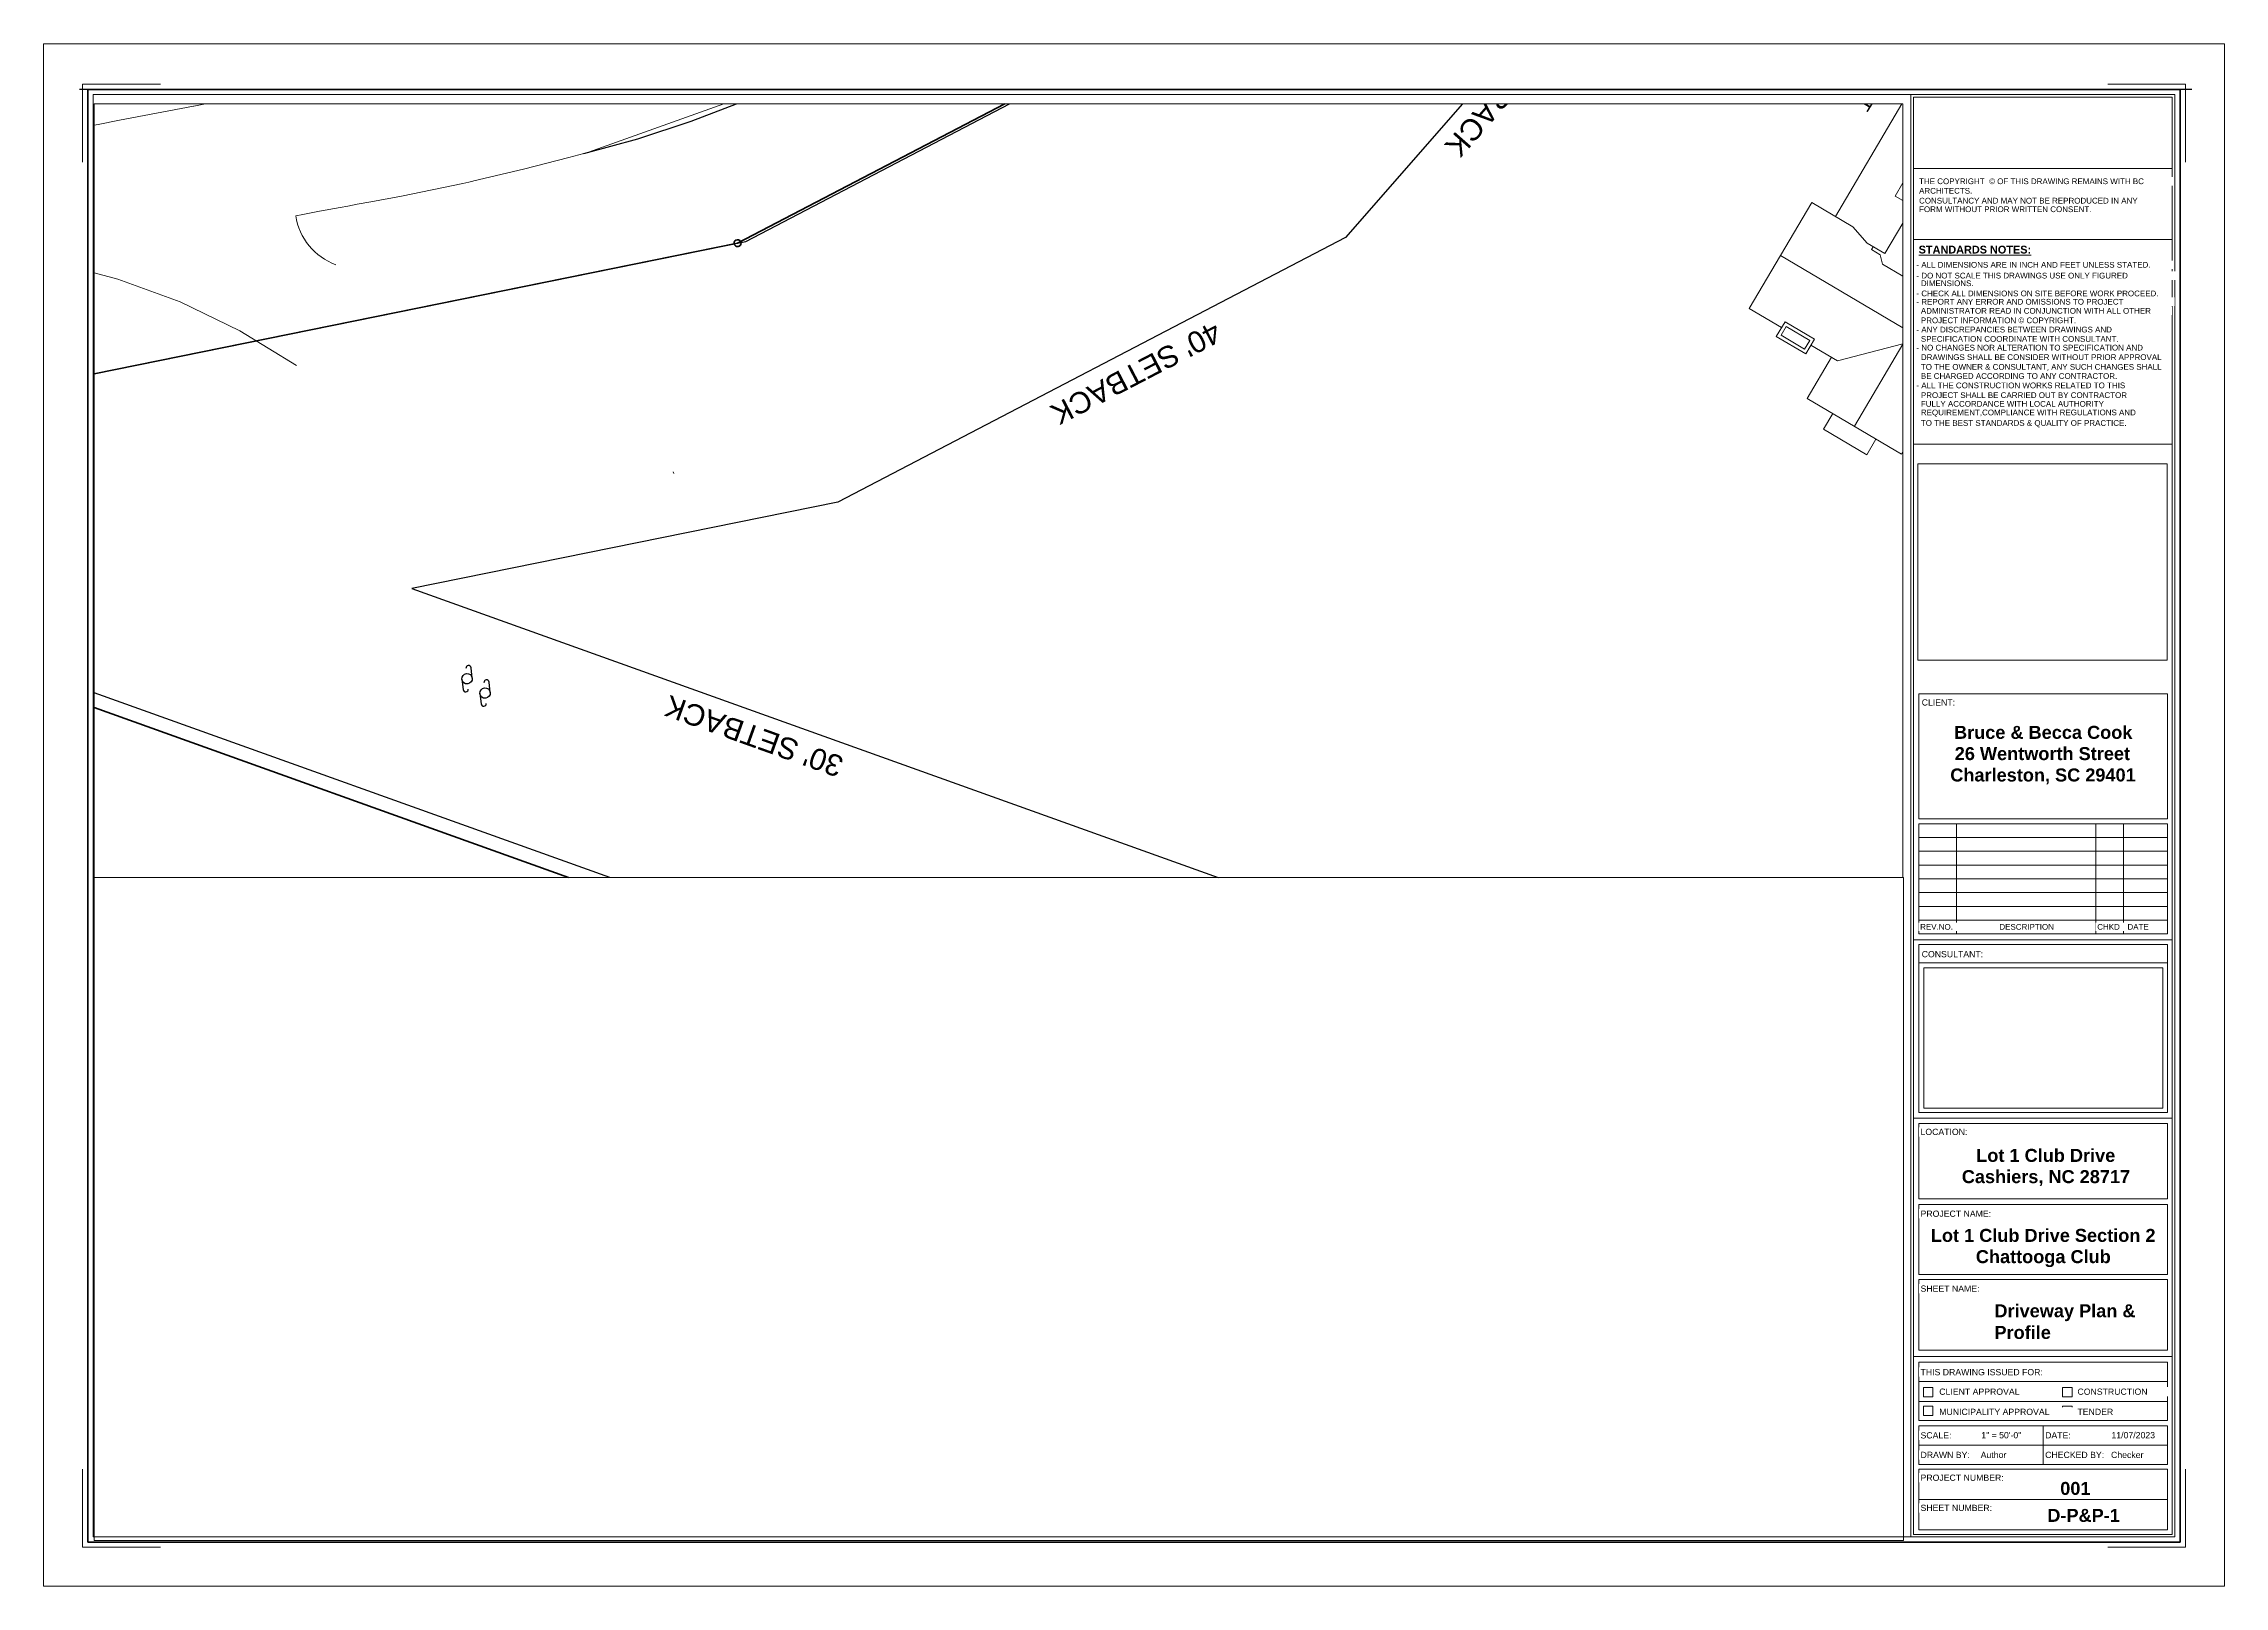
# Paper-space layout 'P&P- (1)' of a CAD drawing. Header units: feet, sheet in inches. Extents: x 0.3 to 16, y 0.1 to 11.2.
# The model-space entities are those that its viewports show. They can reach past a viewport. Long polylines and large blocks are cut down to what shows.
import ezdxf

# ---------------------------------------------------------------- set-up
doc = ezdxf.new("R2010")
doc.units = ezdxf.units.FT
doc.header["$MEASUREMENT"] = 0
for name, color, linetype, lineweight in [('A-DETL-THIN', 151, 'Continuous', 9), ('A-ROOF', 132, 'Continuous', 9), ('A-WALL', 113, 'Continuous', 9), ('BOUNDLINE', 5, 'Continuous', 60), ('C-PROP-LINE-IDEN', 91, 'Continuous', 9), ('G-ANNO-TTLB', 6, 'Continuous', 9), ('G-ANNO-TTLB-MEDM', 33, 'Continuous', 20), ('G-ANNO-TTLB-THIN', 151, 'Continuous', 9), ('G-ANNO-TTLB-WIDE', 214, 'Continuous', 50), ('SYMBOL', 52, 'Continuous', 25)]:
    doc.layers.add(name, color=color, linetype=linetype, lineweight=lineweight)
for name, color, linetype in [('C-PROP-LINE', 230, 'Continuous'), ('C-TOPO', 7, 'Continuous'), ('G-SHBD', 7, 'Continuous')]:
    doc.layers.add(name, color=color, linetype=linetype)
doc.styles.add('Arial', font='arial.ttf', dxfattribs={"height": 37.5})
doc.styles.add('Arial_1', font='arial.ttf', dxfattribs={"height": 42.1875})
doc.styles.add('Arial_B', font='arialbd.ttf', dxfattribs={"height": 0.059055})
doc.styles.add('Arial_B_1', font='arialbd.ttf', dxfattribs={"height": 0.098425})
picture_1 = doc.add_image_def('image1.png', size_in_pixel=(1453, 721))
picture_2 = doc.add_image_def('image2.png', size_in_pixel=(779, 613))

# ---------------------------------------------------------------- blocks, each defined once
blk = doc.blocks.new('A3 pro - A3-PRO-378740-SITE PLAN')
at = {"layer": 'G-ANNO-TTLB'}
for p, q in [((25.454, 0.014), (25.454, 11.706)), ((25.454, 11.706), (41.99, 11.706)), ((41.99, 11.706), (41.99, 0.014)), ((41.99, 0.014), (25.454, 0.014))]:
    blk.add_line(p, q, dxfattribs=at)
at = {"layer": 'G-ANNO-TTLB-MEDM'}
for p, q in [((41.615, 11.321), (25.829, 11.321)), ((25.829, 11.321), (25.829, 0.388)), ((39.612, 0.388), (39.612, 11.321)), ((41.595, 11.301), (39.632, 11.301)), ((39.632, 0.408), (39.632, 11.301)), ((41.105, 11.399), (41.696, 11.399)), ((41.595, 11.301), (41.595, 0.408)), ((41.615, 11.321), (41.615, 0.388)), ((41.696, 11.399), (41.696, 10.808)), ((39.632, 10.76), (41.595, 10.76)), ((39.632, 10.222), (41.595, 10.222)), ((39.632, 8.672), (41.595, 8.672)), ((39.673, 5.832), (39.673, 6.778)), ((39.673, 6.778), (41.558, 6.778)), ((41.558, 6.778), (41.558, 5.832)), ((41.558, 5.832), (39.673, 5.832)), ((39.673, 4.959), (39.673, 5.793)), ((39.673, 5.793), (41.558, 5.793)), ((39.959, 5.793), (39.959, 4.959)), ((41.015, 5.793), (41.015, 4.959)), ((41.224, 5.793), (41.224, 4.959)), ((41.558, 5.793), (41.558, 4.959)), ((39.673, 5.689), (41.558, 5.689)), ((39.673, 5.585), (41.558, 5.585)), ((39.673, 5.48), (41.558, 5.48)), ((39.673, 5.376), (41.558, 5.376)), ((39.673, 5.272), (41.558, 5.272)), ((39.673, 5.167), (41.558, 5.167)), ((39.673, 5.063), (41.558, 5.063)), ((39.632, 4.913), (41.595, 4.913)), ((41.558, 4.959), (39.673, 4.959)), ((39.673, 3.606), (39.673, 4.878)), ((39.673, 4.878), (41.558, 4.878)), ((41.558, 4.878), (41.558, 3.606)), ((39.673, 4.739), (41.558, 4.739)), ((39.632, 3.563), (41.595, 3.563)), ((41.558, 3.606), (39.673, 3.606)), ((39.673, 2.952), (39.673, 3.522)), ((39.673, 3.522), (41.558, 3.522)), ((41.558, 3.522), (41.558, 2.952)), ((41.558, 2.952), (39.673, 2.952)), ((39.673, 2.378), (39.673, 2.908)), ((39.673, 2.908), (41.558, 2.908)), ((41.558, 2.908), (41.558, 2.378)), ((41.558, 2.378), (39.673, 2.378)), ((39.673, 1.803), (39.673, 2.34)), ((39.673, 2.34), (41.558, 2.34)), ((41.558, 2.34), (41.558, 1.803)), ((39.632, 1.755), (41.595, 1.755)), ((41.558, 1.803), (39.673, 1.803)), ((39.673, 1.272), (39.673, 1.714)), ((39.673, 1.714), (41.558, 1.714)), ((41.558, 1.714), (41.558, 1.272)), ((39.673, 1.567), (41.558, 1.567)), ((39.708, 1.45), (39.708, 1.522)), ((39.708, 1.522), (39.78, 1.522)), ((39.78, 1.522), (39.78, 1.45)), ((40.763, 1.45), (40.763, 1.522)), ((40.763, 1.522), (40.835, 1.522)), ((40.835, 1.522), (40.835, 1.45)), ((39.673, 1.415), (41.558, 1.415)), ((39.78, 1.45), (39.708, 1.45)), ((39.78, 1.379), (39.708, 1.379)), ((39.708, 1.379), (39.708, 1.308)), ((39.78, 1.308), (39.78, 1.379)), ((40.835, 1.45), (40.763, 1.45)), ((40.835, 1.379), (40.763, 1.379)), ((40.763, 1.379), (40.763, 1.308)), ((40.835, 1.308), (40.835, 1.379)), ((41.558, 1.272), (39.673, 1.272)), ((39.673, 0.937), (39.673, 1.231)), ((39.673, 1.231), (41.558, 1.231)), ((39.708, 1.308), (39.78, 1.308)), ((40.615, 1.231), (40.615, 0.937)), ((40.763, 1.308), (40.835, 1.308)), ((41.558, 1.231), (41.558, 0.937)), ((39.673, 1.084), (41.558, 1.084)), ((41.558, 0.937), (39.673, 0.937)), ((39.673, 0.442), (39.673, 0.901)), ((39.673, 0.901), (41.558, 0.901)), ((41.558, 0.901), (41.558, 0.442)), ((41.696, 0.31), (41.696, 0.901)), ((39.673, 0.671), (41.558, 0.671)), ((25.829, 0.388), (41.615, 0.388)), ((39.632, 0.408), (41.595, 0.408)), ((41.558, 0.442), (39.673, 0.442)), ((41.105, 0.31), (41.696, 0.31))]:
    blk.add_line(p, q, dxfattribs=at)
at = {"layer": 'G-ANNO-TTLB-THIN'}
for p, q in [((25.749, 11.4), (26.34, 11.4)), ((25.749, 10.809), (25.749, 11.4)), ((25.75, 0.901), (25.75, 0.31)), ((25.75, 0.31), (26.341, 0.31))]:
    blk.add_line(p, q, dxfattribs=at)
at = {"layer": 'G-ANNO-TTLB-WIDE'}
for p, q in [((25.789, 11.36), (25.789, 0.349)), ((41.654, 11.36), (25.789, 11.36)), ((39.48, 11.36), (41.654, 11.36)), ((41.654, 11.36), (41.654, 0.349)), ((25.789, 0.349), (41.654, 0.349))]:
    blk.add_line(p, q, dxfattribs=at)
at = {"layer": 'G-ANNO-TTLB'}
image = blk.add_image(picture_2, insert=(39.665, 7.034), size_in_units=(1.892, 1.489), dxfattribs=at)
image.dxf.flags = 7
image = blk.add_image(picture_1, insert=(39.711, 3.639), size_in_units=(1.811, 1.063), dxfattribs=at)
image.dxf.flags = 7
at = {"layer": 'G-ANNO-TTLB', "attachment_point": 1, "bg_fill": 3, "box_fill_scale": 1.25, "bg_fill_color": 256, "bg_fill_true_color": 13158600, "bg_fill_transparency": 0}
for s, insert, char_height, width, style in [('THE COPYRIGHT  © OF THIS DRAWING REMAINS WITH BC ', (39.675, 10.685), 0.04331, 1.91171, 'Arial_1'), ('- ALL DIMENSIONS ARE IN INCH AND FEET UNLESS STATED.', (39.655, 10.052), 0.04331, 1.93938, 'Arial_1'), ('CLIENT:', (39.695, 6.737), 0.0472, 0.32825, 'Arial'), ('REV.NO.', (39.683, 5.034), 0.0433, 0.30931, 'Arial_1'), ('DESCRIPTION', (40.284, 5.034), 0.04331, 0.50816, 'Arial_1'), ('CHKD', (41.026, 5.034), 0.0433, 0.21147, 'Arial_1'), ('CONSULTANT:', (39.695, 4.829), 0.04724, 0.59653, 'Arial'), ('LOCATION:', (39.686, 3.482), 0.0472, 0.46081, 'Arial'), ('PROJECT NAME:', (39.686, 2.862), 0.04724, 0.69122, 'Arial'), ('SHEET NAME:', (39.686, 2.294), 0.04724, 0.57759, 'Arial'), ('CLIENT APPROVAL', (39.828, 1.513), 0.04724, 0.77959, 'Arial'), ('SCALE:', (39.686, 1.182), 0.0472, 0.30616, 'Arial'), ('DATE:', (40.631, 1.182), 0.0472, 0.2525, 'Arial'), ('PROJECT NUMBER:', (39.686, 0.861), 0.04724, 0.81431, 'Arial'), ('SHEET NUMBER:', (39.686, 0.632), 0.04724, 0.70069, 'Arial')]:
    blk.add_mtext(s, dxfattribs=dict(at, insert=insert, char_height=char_height, width=width, style=style))
for s, insert, char_height, width, style in [('ARCHITECTS.', (39.675, 10.613), 0.04331, 0.49237, 'Arial_1'), ('\\LSTANDARDS NOTES:', (39.672, 10.175), 0.05906, 1.02578, 'Arial_B'), ('- DO NOT SCALE THIS DRAWINGS USE ONLY FIGURED', (39.655, 9.97), 0.04331, 1.95385, 'Arial_1'), ('DATE', (41.255, 5.034), 0.0433, 0.19569, 'Arial_1'), ('MUNICIPALITY APPROVAL', (39.828, 1.36), 0.04724, 1.07313, 'Arial'), ('DRAWN BY:', (39.686, 1.034), 0.0472, 0.49553, 'Arial'), ('CHECKED BY:', (40.631, 1.034), 0.04724, 0.58391, 'Arial')]:
    blk.add_mtext(s, dxfattribs=dict(at, insert=insert, char_height=char_height, width=width, style=style))
for s, insert, char_height, width, style in [('CONSULTANCY AND MAY NOT BE REPRODUCED IN ANY ', (39.675, 10.538), 0.04331, 1.89643, 'Arial_1'), ('  DIMENSIONS.', (39.655, 9.912), 0.04331, 0.53656, 'Arial_1'), ('CONSTRUCTION', (40.876, 1.513), 0.04724, 0.68491, 'Arial')]:
    blk.add_mtext(s, dxfattribs=dict(at, insert=insert, char_height=char_height, width=width, style=style))
for s, insert, char_height, width, style in [('FORM WITHOUT PRIOR WRITTEN CONSENT.', (39.675, 10.473), 0.04331, 1.61916, 'Arial_1'), ('- CHECK ALL DIMENSIONS ON SITE BEFORE WORK PROCEED.', (39.655, 9.835), 0.04331, 1.9249, 'Arial_1'), ('THIS DRAWING ISSUED FOR:', (39.686, 1.661), 0.04724, 1.21831, 'Arial'), ('TENDER', (40.876, 1.36), 0.0472, 0.35034, 'Arial')]:
    blk.add_mtext(s, dxfattribs=dict(at, insert=insert, char_height=char_height, width=width, style=style))
at = {"layer": 'G-ANNO-TTLB', "insert": (39.655, 9.772), "char_height": 0.04331, "width": 1.94741, "attachment_point": 1, "style": 'Arial_1', "bg_fill": 3, "box_fill_scale": 1.25, "bg_fill_color": 256, "bg_fill_true_color": 13158600, "bg_fill_transparency": 0}
blk.add_mtext('- REPORT ANY ERROR AND OMISSIONS TO PROJECT', dxfattribs=at)
at = {"layer": 'G-ANNO-TTLB', "insert": (39.655, 9.703), "char_height": 0.04331, "width": 1.92809, "attachment_point": 1, "style": 'Arial_1', "bg_fill": 3, "box_fill_scale": 1.25, "bg_fill_color": 256, "bg_fill_true_color": 13158600, "bg_fill_transparency": 0}
blk.add_mtext('  ADMINISTRATOR READ IN CONJUNCTION WITH ALL OTHER', dxfattribs=at)
at = {"layer": 'G-ANNO-TTLB', "insert": (39.655, 9.631), "char_height": 0.04331, "width": 1.50238, "attachment_point": 1, "style": 'Arial_1', "bg_fill": 3, "box_fill_scale": 1.25, "bg_fill_color": 256, "bg_fill_true_color": 13158600, "bg_fill_transparency": 0}
blk.add_mtext('  PROJECT INFORMATION © COPYRIGHT.', dxfattribs=at)
at = {"layer": 'G-ANNO-TTLB', "insert": (39.655, 9.561), "char_height": 0.04331, "width": 1.83062, "attachment_point": 1, "style": 'Arial_1', "bg_fill": 3, "box_fill_scale": 1.25, "bg_fill_color": 256, "bg_fill_true_color": 13158600, "bg_fill_transparency": 0}
blk.add_mtext('- ANY DISCREPANCIES BETWEEN DRAWINGS AND', dxfattribs=at)
at = {"layer": 'G-ANNO-TTLB', "insert": (39.655, 9.49), "char_height": 0.04331, "width": 1.88744, "attachment_point": 1, "style": 'Arial_1', "bg_fill": 3, "box_fill_scale": 1.25, "bg_fill_color": 256, "bg_fill_true_color": 13158600, "bg_fill_transparency": 0}
blk.add_mtext('  SPECIFICATION COORDINATE WITH CONSULTANT.', dxfattribs=at)
at = {"layer": 'G-ANNO-TTLB', "insert": (39.655, 9.424), "char_height": 0.04331, "width": 1.9205, "attachment_point": 1, "style": 'Arial_1', "bg_fill": 3, "box_fill_scale": 1.25, "bg_fill_color": 256, "bg_fill_true_color": 13158600, "bg_fill_transparency": 0}
blk.add_mtext('- NO CHANGES NOR ALTERATION TO SPECIFICATION AND', dxfattribs=at)
at = {"layer": 'G-ANNO-TTLB', "insert": (39.655, 9.352), "char_height": 0.04331, "width": 1.92429, "attachment_point": 1, "style": 'Arial_1', "bg_fill": 3, "box_fill_scale": 1.25, "bg_fill_color": 256, "bg_fill_true_color": 13158600, "bg_fill_transparency": 0}
blk.add_mtext('  DRAWINGS SHALL BE CONSIDER WITHOUT PRIOR APPROVAL', dxfattribs=at)
at = {"layer": 'G-ANNO-TTLB', "insert": (39.655, 9.278), "char_height": 0.04331, "width": 1.9205, "attachment_point": 1, "style": 'Arial_1', "bg_fill": 3, "box_fill_scale": 1.25, "bg_fill_color": 256, "bg_fill_true_color": 13158600, "bg_fill_transparency": 0}
blk.add_mtext('  TO THE OWNER & CONSULTANT, ANY SUCH CHANGES SHALL', dxfattribs=at)
at = {"layer": 'G-ANNO-TTLB', "insert": (39.655, 9.209), "char_height": 0.04331, "width": 1.88428, "attachment_point": 1, "style": 'Arial_1', "bg_fill": 3, "box_fill_scale": 1.25, "bg_fill_color": 256, "bg_fill_true_color": 13158600, "bg_fill_transparency": 0}
blk.add_mtext('  BE CHARGED ACCORDING TO ANY CONTRACTOR.', dxfattribs=at)
at = {"layer": 'G-ANNO-TTLB', "insert": (39.655, 9.138), "char_height": 0.04331, "width": 1.90342, "attachment_point": 1, "style": 'Arial_1', "bg_fill": 3, "box_fill_scale": 1.25, "bg_fill_color": 256, "bg_fill_true_color": 13158600, "bg_fill_transparency": 0}
blk.add_mtext('- ALL THE CONSTRUCTION WORKS RELATED TO THIS', dxfattribs=at)
at = {"layer": 'G-ANNO-TTLB', "insert": (39.655, 9.064), "char_height": 0.04331, "width": 1.88824, "attachment_point": 1, "style": 'Arial_1', "bg_fill": 3, "box_fill_scale": 1.25, "bg_fill_color": 256, "bg_fill_true_color": 13158600, "bg_fill_transparency": 0}
blk.add_mtext('  PROJECT SHALL BE CARRIED OUT BY CONTRACTOR', dxfattribs=at)
at = {"layer": 'G-ANNO-TTLB', "insert": (39.655, 8.998), "char_height": 0.04331, "width": 1.75172, "attachment_point": 1, "style": 'Arial_1', "bg_fill": 3, "box_fill_scale": 1.25, "bg_fill_color": 256, "bg_fill_true_color": 13158600, "bg_fill_transparency": 0}
blk.add_mtext('  FULLY ACCORDANCE WITH LOCAL AUTHORITY', dxfattribs=at)
at = {"layer": 'G-ANNO-TTLB', "insert": (39.655, 8.933), "char_height": 0.04331, "width": 1.87875, "attachment_point": 1, "style": 'Arial_1', "bg_fill": 3, "box_fill_scale": 1.25, "bg_fill_color": 256, "bg_fill_true_color": 13158600, "bg_fill_transparency": 0}
blk.add_mtext('  REQUIREMENT,COMPLIANCE WITH REGULATIONS AND', dxfattribs=at)
at = {"layer": 'G-ANNO-TTLB', "insert": (39.655, 8.853), "char_height": 0.04331, "width": 1.88254, "attachment_point": 1, "style": 'Arial_1', "bg_fill": 3, "box_fill_scale": 1.25, "bg_fill_color": 256, "bg_fill_true_color": 13158600, "bg_fill_transparency": 0}
blk.add_mtext('  TO THE BEST STANDARDS & QUALITY OF PRACTICE.', dxfattribs=at)
blk = doc.blocks.new('u_pole')
for p, q in [((0, 0.0375), (-0.075, 0.0375)), ((0, -0.0375), (0.075, -0.0375))]:
    blk.add_line(p, q)
blk.add_circle((0, 0), 0.0375)
for centre, start, end in [((-0.075, 0.01875), 90, 270), ((0.075, -0.01875), 270, 90)]:
    blk.add_arc(centre, 0.01875, start, end)
blk = doc.blocks.new('Walls 10 - Walls 1-965220-Site')
at = {"layer": 'A-WALL'}
for p, q in [((488.9, -106.6), (488.9, -76.6)), ((488.9, -76.6), (548.9, -76.6)), ((548.9, -106.6), (488.9, -106.6)), ((548.9, -106.6), (548.9, -76.6))]:
    blk.add_line(p, q, dxfattribs=at)
blk = doc.blocks.new('Family - ___-507578-Site')
at = {"layer": 'C-PROP-LINE'}
for p, q in [((1382.1, 456.7), (-248.6, 1025.4)), ((1776.9, -315.2), (1382.1, 456.7)), ((2112, -2061.2), (1776.9, -315.2)), ((-52.5, -814.2), (748.6, -964.1)), ((748.6, -964.1), (1601.1, -1494.9)), ((1601.1, -1494.9), (2112, -2061.2))]:
    blk.add_line(p, q, dxfattribs=at)
blk = doc.blocks.new('Family - ___-510296-Site')
at = {"layer": 'C-PROP-LINE'}
for p, q in [((2120.8, -196.9), (2672.3, -3070.7)), ((571.6, -1419.3), (-19.9, -1308.6)), ((1290, -1866.6), (571.6, -1419.3)), ((2617.7, -3338.4), (1290, -1866.6))]:
    blk.add_line(p, q, dxfattribs=at)

msp = doc.modelspace()

# ---------------------------------------------------------------- linework, layer by layer
msp.add_arc((5021.67, -5150.72), 160.03, 7.396, 18.9663)
at = {"layer": 'A-DETL-THIN'}
for p, q in [((5226.66, -4957.55, 3438), (5224.29, -4960.71, 3438)), ((5227.84, -4958.44, 3438), (5226.66, -4957.55, 3438)), ((5224.29, -4960.71, 3438), (5225.47, -4961.59, 3438)), ((5225.47, -4961.59, 3438), (5227.84, -4958.44, 3438))]:
    msp.add_line(p, q, dxfattribs=at)
at = {"layer": 'A-ROOF', "lineweight": 0}
for p, q in [((5214.05, -4960.4, 3438), (5240.69, -4924.95, 3438)), ((5216.92, -4945.92, 3438), (5233.49, -4923.86, 3438)), ((5192.39, -4931.8, 3438), (5207.36, -4943.05, 3438)), ((5207.36, -4943.05, 3438), (5216.06, -4931.48, 3438)), ((5247.78, -4930.28, 3438), (5238.3, -4942.88, 3438)), ((5188.84, -4936.53, 3438), (5209.32, -4951.92, 3438)), ((5215.44, -4945.42, 3438), (5209.14, -4940.69, 3438)), ((5229.64, -4938.83, 3438), (5221.36, -4940.01, 3438)), ((5238.3, -4942.88, 3438), (5228.64, -4944.25, 3438)), ((5228.64, -4944.25, 3438), (5239.67, -4952.54, 3438)), ((5228.64, -4944.25, 3438), (5230.02, -4953.91, 3438)), ((5244.41, -4946.24, 3438), (5238.9, -4942.1, 3438)), ((5213.66, -4947.79, 3438), (5211.1, -4949.56, 3438)), ((5213.66, -4947.79, 3438), (5215.44, -4945.42, 3438)), ((5214.65, -4947.29, 3438), (5214.26, -4947, 3438)), ((5215.54, -4946.11, 3438), (5214.65, -4947.29, 3438)), ((5215.54, -4946.11, 3438), (5216.92, -4945.92, 3438)), ((5234.94, -4958.84, 3438), (5244.41, -4946.24, 3438)), ((5211.1, -4949.56, 3438), (5206.96, -4955.07, 3438)), ((5239.6, -4957.01, 3438), (5243.94, -4951.23, 3438)), ((5243.94, -4951.23, 3438), (5241.84, -4949.65, 3438)), ((5230.02, -4953.91, 3438), (5227.35, -4957.46, 3438)), ((5221.13, -4965.73, 3438), (5206.96, -4955.07, 3438)), ((5229.42, -4954.7, 3438), (5234.94, -4958.84, 3438)), ((5237.5, -4955.43, 3438), (5239.6, -4957.01, 3438)), ((5224.39, -4961.4, 3438), (5221.13, -4965.73, 3438))]:
    msp.add_line(p, q, dxfattribs=at)
at = {"layer": 'BOUNDLINE'}
for p, q in [((5170.2, -5043.75), (5136.34, -5006.77)), ((5334.6, -5039.89), (5227.47, -5258.94)), ((5195.67, -5109.52), (5170.2, -5043.75)), ((5210.43, -5274.04), (5195.67, -5109.52))]:
    msp.add_line(p, q, dxfattribs=at)
for centre in [(5170.2, -5043.75), (5195.67, -5109.52)]:
    msp.add_circle(centre, 0.5, dxfattribs=at)
at = {"layer": 'C-TOPO', "lineweight": 0}
for p, q in [((5162.98, -5070.6), (5164.33, -5073.69)), ((5164.33, -5073.69), (5162.98, -5070.6)), ((5164.33, -5073.69), (5165.36, -5076.36)), ((5165.36, -5076.36), (5164.33, -5073.69)), ((5165.36, -5076.36), (5167.51, -5081.93)), ((5167.51, -5081.93), (5165.36, -5076.36)), ((5276.36, -5256.34), (5361.12, -5077.48)), ((5167.51, -5081.93), (5170.41, -5090.27)), ((5170.41, -5090.27), (5167.51, -5081.93)), ((5170.41, -5090.27), (5170.47, -5090.48)), ((5170.47, -5090.48), (5170.41, -5090.27)), ((5170.47, -5090.48), (5171.07, -5092.41)), ((5171.07, -5092.41), (5170.47, -5090.48)), ((5171.07, -5092.41), (5172, -5095.42)), ((5172, -5095.42), (5171.07, -5092.41)), ((5172, -5095.42), (5172.4, -5096.71)), ((5172.4, -5096.71), (5172, -5095.42)), ((5172.4, -5096.71), (5173.01, -5098.71)), ((5173.01, -5098.71), (5172.4, -5096.71)), ((5173.01, -5098.71), (5180.46, -5130.1)), ((5227.62, -5122.34), (5227.37, -5122.38)), ((5227.37, -5122.38), (5227.62, -5122.34)), ((5180.46, -5130.1), (5180.37, -5130.12)), ((5180.37, -5130.12), (5180.7, -5132.33)), ((5180.7, -5132.33), (5180.37, -5130.12)), ((5180.7, -5132.33), (5181.67, -5139.02)), ((5181.67, -5139.02), (5180.7, -5132.33)), ((5164.97, -5147.97), (5164.01, -5139.2)), ((5164.01, -5139.2), (5164.97, -5147.97)), ((5181.67, -5139.02), (5182.55, -5146.31)), ((5182.55, -5146.31), (5181.67, -5139.02)), ((5304.62, -5154.28), (5309.7, -5143.54)), ((5309.7, -5143.54), (5304.62, -5154.28)), ((5165.06, -5149.24), (5164.97, -5147.97)), ((5164.97, -5147.97), (5165.06, -5149.24)), ((5165.37, -5153.64), (5165.06, -5149.24)), ((5165.06, -5149.24), (5165.37, -5153.64)), ((5182.55, -5146.31), (5182.57, -5146.44)), ((5182.57, -5146.44), (5182.55, -5146.31)), ((5182.57, -5146.44), (5182.64, -5147.01)), ((5182.64, -5147.01), (5182.57, -5146.44)), ((5182.64, -5147.01), (5182.75, -5147.94)), ((5182.75, -5147.94), (5182.64, -5147.01)), ((5182.75, -5147.94), (5182.75, -5147.94)), ((5182.75, -5147.94), (5183.6, -5156.9)), ((5183.6, -5156.9), (5182.75, -5147.94)), ((5182.75, -5147.94), (5182.75, -5147.94)), ((5165.59, -5156.76), (5165.37, -5153.64)), ((5165.37, -5153.64), (5165.59, -5156.76)), ((5300.47, -5163.04), (5304.62, -5154.28)), ((5304.62, -5154.28), (5300.47, -5163.04)), ((5165.9, -5165.57), (5165.59, -5156.76)), ((5165.59, -5156.76), (5165.9, -5165.57)), ((5183.6, -5156.9), (5183.91, -5161.36)), ((5183.91, -5161.36), (5183.6, -5156.9)), ((5183.91, -5161.36), (5184.05, -5163.38)), ((5184.05, -5163.38), (5183.91, -5161.36)), ((5184.05, -5163.38), (5184.15, -5164.75)), ((5184.15, -5164.75), (5184.05, -5163.38)), ((5184.15, -5164.75), (5184.22, -5165.87)), ((5184.22, -5165.87), (5184.15, -5164.75)), ((5298.63, -5166.92), (5300.47, -5163.04)), ((5300.47, -5163.04), (5298.63, -5166.92)), ((5166.01, -5167.03), (5165.9, -5165.57)), ((5165.9, -5165.57), (5166.01, -5167.03)), ((5166.17, -5169.09), (5166.01, -5167.03)), ((5166.01, -5167.03), (5166.17, -5169.09)), ((5184.22, -5165.87), (5184.45, -5168.88)), ((5184.45, -5168.88), (5184.22, -5165.87)), ((5297.49, -5169.28), (5298.63, -5166.92)), ((5298.63, -5166.92), (5297.49, -5169.28)), ((5167.4, -5185.18), (5166.17, -5169.09)), ((5166.17, -5169.09), (5167.4, -5185.18)), ((5184.45, -5168.88), (5184.64, -5171.34)), ((5184.64, -5171.34), (5184.45, -5168.88)), ((5296.33, -5171.68), (5297.49, -5169.28)), ((5297.49, -5169.28), (5296.33, -5171.68)), ((5184.64, -5171.34), (5184.72, -5172.35)), ((5184.72, -5172.35), (5184.64, -5171.34)), ((5291.72, -5181.22), (5296.33, -5171.68)), ((5296.33, -5171.68), (5291.72, -5181.22)), ((5314.63, -5174.59), (5301.55, -5201.62)), ((5301.55, -5201.62), (5314.63, -5174.59)), ((5285.9, -5193.24), (5291.72, -5181.22)), ((5291.72, -5181.22), (5285.9, -5193.24)), ((5167.4, -5185.25), (5167.4, -5185.18)), ((5167.4, -5185.18), (5167.4, -5185.25)), ((5168.23, -5196.06), (5167.4, -5185.25)), ((5167.4, -5185.25), (5168.23, -5196.06)), ((5285.62, -5193.83), (5285.9, -5193.24)), ((5285.9, -5193.24), (5285.62, -5193.83)), ((5168.49, -5199.17), (5168.23, -5196.06)), ((5168.23, -5196.06), (5168.49, -5199.17)), ((5281.76, -5201.6), (5284.82, -5195.44)), ((5284.82, -5195.44), (5281.76, -5201.6)), ((5284.82, -5195.44), (5285.62, -5193.83)), ((5285.62, -5193.83), (5284.82, -5195.44)), ((5169.65, -5213.02), (5168.49, -5199.17)), ((5168.49, -5199.17), (5169.65, -5213.02)), ((5280.6, -5203.93), (5281.76, -5201.6)), ((5281.76, -5201.6), (5280.6, -5203.93)), ((5301.55, -5201.62), (5295.77, -5213.26)), ((5295.77, -5213.26), (5301.55, -5201.62)), ((5278.55, -5208.06), (5280.09, -5204.96)), ((5280.09, -5204.96), (5278.55, -5208.06)), ((5280.09, -5204.96), (5280.6, -5203.93)), ((5280.6, -5203.93), (5280.09, -5204.96)), ((5187.54, -5207.8), (5187.86, -5211.65)), ((5187.86, -5211.65), (5187.54, -5207.8)), ((5277.92, -5209.28), (5278.55, -5208.06)), ((5278.55, -5208.06), (5277.92, -5209.28)), ((5187.86, -5211.65), (5187.99, -5213.21)), ((5187.99, -5213.21), (5187.86, -5211.65)), ((5276.28, -5212.48), (5277.92, -5209.28)), ((5277.92, -5209.28), (5276.28, -5212.48)), ((5169.72, -5213.84), (5169.65, -5213.02)), ((5169.65, -5213.02), (5169.72, -5213.84)), ((5272.91, -5219.06), (5276.28, -5212.48)), ((5276.28, -5212.48), (5272.91, -5219.06))]:
    msp.add_line(p, q, dxfattribs=at)
at = {"layer": 'C-TOPO', "lineweight": 0, "flags": 128}
for points, elevation in [([(5192.36, -5167.4, -0.272253), (5184.72, -5172.35, 0.039435)], 3443.67), ([(5206.15, -5174.65, 0.099632), (5187.54, -5207.8, -2.850063)], 3445.42)]:
    msp.add_lwpolyline(points, format="xyb", dxfattribs=dict(at, elevation=elevation))

# ---------------------------------------------------------------- block references
at = {"layer": 'A-WALL', "xscale": 0.08211678832116791, "yscale": 0.08211678832116791, "zscale": 0.08211678832116791, "rotation": 53.07399999999991}
msp.add_blockref('Walls 10 - Walls 1-965220-Site', (5194.46, -4989.12, 3438), dxfattribs=at)
at = {"layer": 'C-PROP-LINE', "xscale": 0.0821167883211679, "yscale": 0.0821167883211679, "zscale": 0.0821167883211679, "rotation": 323.074}
msp.add_blockref('Family - ___-510296-Site', (5202.96, -4922.16), dxfattribs=at)
at = {"layer": 'C-PROP-LINE', "lineweight": 5, "xscale": 0.0821167883211679, "yscale": 0.0821167883211679, "zscale": 0.0821167883211679, "rotation": 323.074}
msp.add_blockref('Family - ___-507578-Site', (5202.96, -4922.16), dxfattribs=at)
at = {"layer": 'SYMBOL', "xscale": 20, "yscale": 20}
for p in [(5256.04, -5152.84), (5253.7, -5155.19)]:
    msp.add_blockref('u_pole', p, dxfattribs=at)

# ---------------------------------------------------------------- next in the draw order: texts
at = {"layer": 'C-PROP-LINE-IDEN', "color": 0, "insert": (5167.03, -4923.67, 3438), "char_height": 2, "width": 40.4674, "attachment_point": 1, "rotation": 321.7795, "style": 'Arial', "bg_fill": 3, "box_fill_scale": 1.25, "bg_fill_color": 256, "bg_fill_true_color": 13158600, "bg_fill_transparency": 0}
msp.add_mtext('DRIVEWAY LEVEL 3438 FT', dxfattribs=at)
at = {"layer": 'C-PROP-LINE-IDEN', "char_height": 3.0794, "width": 33.5899, "attachment_point": 1, "style": 'Arial', "bg_fill": 3, "box_fill_scale": 1.25, "bg_fill_color": 256, "bg_fill_true_color": 13158600, "bg_fill_transparency": 0}
for s, insert, rotation in [("40' SETBACK", (5177.02, -4984.99), 312.4779), ("40' SETBACK", (5217.23, -5041.44), 291.164), ("30' SETBACK", (5273.79, -5103.67), 243.939)]:
    msp.add_mtext(s, dxfattribs=dict(at, insert=insert, rotation=rotation))

# ---------------------------------------------------------------- next in the draw order: texts
at = {"layer": 'C-PROP-LINE-IDEN', "color": 0, "char_height": 2, "attachment_point": 1, "rotation": 321.7795, "style": 'Arial', "bg_fill": 3, "box_fill_scale": 1.25, "bg_fill_color": 256, "bg_fill_true_color": 13158600, "bg_fill_transparency": 0}
for s, insert, width in [('MAIN FLOOR  LEVEL 3439 FT', (5198.28, -4914.65, 3438), 39.6186), ('CUT SLOPE 5H:1V', (5158.57, -4949.8), 28.0949)]:
    msp.add_mtext(s, dxfattribs=dict(at, insert=insert, width=width))

psp = doc.layouts.new('P&P- (1)')

# ---------------------------------------------------------------- linework, layer by layer
at = {"layer": 'G-SHBD', "color": 10}
psp.add_line((0.549, 10.835), (15.763, 10.835), dxfattribs=at)

# ---------------------------------------------------------------- viewports
at = {"layer": '0', "view_target_point": (5235.259, -5076.112), "view_twist_angle": -83.65223}
psp.add_viewport(center=(7.168, 7.944), size=(13.029, 5.57012), view_center_point=(0, 0), view_height=111.40244, dxfattribs=at)
at = {"layer": '0', "view_target_point": (5875.963, -5541.054)}
psp.add_viewport(center=(7.171, 2.772), size=(13.034, 4.77323), view_center_point=(22.099, 1.522), view_height=111.21803, status=3, dxfattribs=at)

# ---------------------------------------------------------------- next in the draw order: block references
at = {"layer": 'G-ANNO-TTLB', "xscale": 0.95, "yscale": 0.95, "zscale": 0.95}
psp.add_blockref('A3 pro - A3-PRO-378740-SITE PLAN', (-23.892, 0.042), dxfattribs=at)

# ---------------------------------------------------------------- next in the draw order: texts
at = {"layer": 'G-ANNO-TTLB', "attachment_point": 1}
for s, insert, char_height, width, style in [('Bruce & Becca Cook', (14.051, 6.251), 0.0935, 1.55019, 'Arial_B_1'), ('26 Wentworth Street', (14.056, 6.098), 0.0935, 1.5352, 'Arial_B_1'), ('Charleston, SC 29401', (14.024, 5.944), 0.0935, 1.61316, 'Arial_B_1'), ('Lot 1 Club Drive', (14.211, 3.205), 0.0935, 1.21437, 'Arial_B_1'), ('Cashiers, NC 28717', (14.107, 3.052), 0.0935, 1.46324, 'Arial_B_1'), ('Lot 1 Club Drive Section 2', (13.884, 2.629), 0.0935, 1.96098, 'Arial_B_1'), ('Chattooga Club', (14.208, 2.476), 0.0935, 1.17539, 'Arial_B_1'), ('Driveway Plan & Profile', (14.342, 2.086), 0.0935, 1.06487, 'Arial_B_1'), (' 1" = 50\'-0"', (14.23, 1.166), 0.04488, 0.40179, 'Arial'), ('11/07/2023', (15.185, 1.166), 0.0449, 0.36281, 'Arial'), ('Author', (14.243, 1.024), 0.0449, 0.23987, 'Arial'), ('Checker', (15.182, 1.024), 0.0449, 0.30584, 'Arial'), ('001', (14.816, 0.807), 0.0935, 0.26086, 'Arial_B_1'), ('D-P&P-1', (14.723, 0.613), 0.0935, 0.37181, 'Arial_B_1')]:
    psp.add_mtext(s, dxfattribs=dict(at, insert=insert, char_height=char_height, width=width, style=style))

doc.saveas('drawing.dxf')
